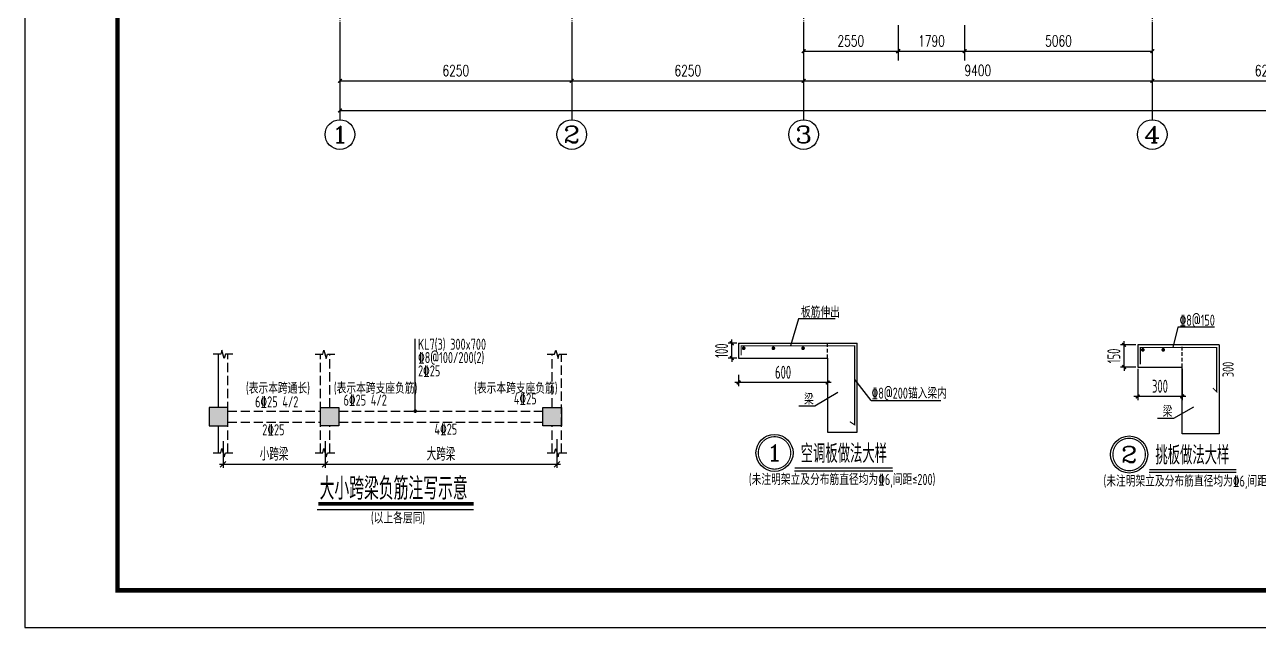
# Model space of a CAD drawing. Extents: x -441005 to 725361, y -182459 to 319313.
# Drawn here: x 284450 to 317736, y -180950 to -164684 of the extents above; entities that cross this region are included whole.
import ezdxf
from ezdxf.enums import TextEntityAlignment as Align

# ---------------------------------------------------------------- set-up
doc = ezdxf.new("R2010")
doc.units = 0
doc.header["$LTSCALE"] = 100
for name, pattern in [('DASHED', [0.75, 0.5, -0.25]), ('DASHEDX2', [1.5, 1, -0.5]), ('DOTE', [2.42, 2, -0.2, 0.02, -0.2]), ('HIDDEN', [7, 5, -2])]:
    doc.linetypes.add(name, pattern=pattern)
doc.layers.get('0').update_dxf_attribs({"linetype": 'CONTINUOUS'})
doc.layers.get('Defpoints').update_dxf_attribs({"linetype": 'CONTINUOUS'})
for name, color, linetype in [('AXIS', 3, 'CONTINUOUS'), ('AXIS_TEXT', 7, 'CONTINUOUS'), ('BEAM', 4, 'DASHED'), ('B板细部尺寸标注', 9, 'CONTINUOUS'), ('COLU', 7, 'CONTINUOUS'), ('DOTE', 8, 'DOTE'), ('D大样&索引', 7, 'CONTINUOUS'), ('REIN', 1, 'CONTINUOUS'), ('S审图修改', 2, 'CONTINUOUS'), ('TEXT', 7, 'CONTINUOUS'), ('THIN', 7, 'CONTINUOUS'), ('图框', 7, 'CONTINUOUS')]:
    doc.layers.add(name, color=color, linetype=linetype)
doc.styles.add('_TCH_AXIS', font='COMPLEX', dxfattribs={"bigfont": 'GBCBIG'})
doc.styles.add('_TCH_DIM_T3', font='simplex_.ttf', dxfattribs={"width": 0.705882, "bigfont": 'GBCBIG'})
doc.styles.add('COMP', font='COMPLEX', dxfattribs={"bigfont": 'hztxt'})
doc.styles.add('COMPLEX', font='COMPLEX')
doc.styles.add('TSSD_Dimension', font='tssdeng.shx', dxfattribs={"width": 0.62, "bigfont": '1.shx'})
doc.styles.add('TSSD_Label', font='Tssdeng.shx', dxfattribs={"width": 0.7, "bigfont": '1.shx'})
doc.styles.add('TSSD_Rein', font='Tssdeng.shx', dxfattribs={"width": 0.7, "bigfont": '1.shx'})
doc.dimstyles.new('_TCH_ARCH&&100', dxfattribs={"dimtxt": 297.5, "dimasz": 100, "dimexe": 250, "dimexo": 300, "dimgap": 126.25, "dimtad": 1, "dimdec": 0, "dimzin": 0, "dimdsep": 46, "dimtxsty": '_TCH_DIM_T3', "dimblk": 'ARCHTICK', "dimcen": 0.09, "dimclrt": 7, "dimazin": 2, "dimtfac": 1, "dimtdec": 0, "dimtix": 1, "dimtmove": 2, "dimatfit": 3, "dimfxl": 0, "dimtolj": 1, "dimtzin": 0, "dimarcsym": 0})
doc.dimstyles.new('TSSD_100_100$0', dxfattribs={"dimtxt": 350, "dimasz": 150, "dimexe": 100, "dimexo": 50, "dimgap": 100, "dimtad": 1, "dimdec": 0, "dimzin": 0, "dimdsep": 46, "dimtxsty": 'TSSD_Rein', "dimblk": 'OBLIQUE', "dimcen": 0, "dimdle": 100, "dimclrt": 7, "dimadec": 0, "dimazin": 0, "dimtfac": 1, "dimtdec": 0, "dimtix": 1, "dimtmove": 2, "dimatfit": 3, "dimfxl": 0, "dimtolj": 1, "dimtzin": 0, "dimarcsym": 0})
doc.dimstyles.new('TSSD_25_100', dxfattribs={"dimtxt": 350, "dimasz": 100, "dimexe": 100, "dimexo": 50, "dimgap": 100, "dimtad": 1, "dimdec": 0, "dimlfac": 0.25, "dimzin": 0, "dimdsep": 46, "dimtxsty": 'TSSD_Dimension', "dimblk": 'ARCHTICK', "dimcen": 0, "dimdle": 100, "dimclrt": 7, "dimadec": 0, "dimazin": 0, "dimtfac": 1, "dimtdec": 0, "dimtix": 1, "dimtmove": 2, "dimatfit": 3, "dimfxl": 0, "dimtolj": 1, "dimtzin": 0, "dimarcsym": 0})

# ---------------------------------------------------------------- blocks, each defined once
blk = doc.blocks.new('_AXISO')
blk.add_circle((0, 0), 0.5)
at = {"layer": 'AXIS_TEXT', "style": 'COMPLEX', "width": 1.041667}
blk.add_attdef('A', text='', height=0.56, dxfattribs=at).set_placement((-0.25, -0.28), (0.25, -0.28), align=Align.FIT)
blk = doc.blocks.new('_ArchTick')
at = {"color": 0, "linetype": 'ByBlock', "const_width": 0.4}
blk.add_lwpolyline([(-0.5, -0.5), (0.5, 0.5)], dxfattribs=at)
blk = doc.blocks.new('*D2781')
at = {"layer": 'AXIS', "color": 0, "lineweight": -2}
for p, q in [((292950, -164700), (292950, -166450)), ((299200, -164700), (299200, -166450)), ((292950, -166200), (299200, -166200))]:
    blk.add_line(p, q, dxfattribs=at)
at = {"layer": 'Defpoints', "color": 0}
for p in [(292950, -164700), (299200, -164700), (299200, -166200)]:
    blk.add_point(p, dxfattribs=at)
at = {"layer": 'AXIS', "color": 0, "lineweight": -2, "xscale": 100, "yscale": 100, "zscale": 100, "rotation": 180}
blk.add_blockref('_ArchTick', (292950, -166200), dxfattribs=at)
at = {"layer": 'AXIS', "color": 0, "lineweight": -2, "xscale": 100, "yscale": 100, "zscale": 100}
blk.add_blockref('_ArchTick', (299200, -166200), dxfattribs=at)
at = {"layer": 'AXIS', "color": 7, "insert": (296075, -165924), "char_height": 297.5, "attachment_point": 5, "style": '_TCH_DIM_T3'}
blk.add_mtext('\\A1;6250', dxfattribs=at)
blk = doc.blocks.new('*D2782')
at = {"layer": 'AXIS', "color": 0, "lineweight": -2}
for p, q in [((299200, -164700), (299200, -166450)), ((305450, -164700), (305450, -166450)), ((299200, -166200), (305450, -166200))]:
    blk.add_line(p, q, dxfattribs=at)
at = {"layer": 'Defpoints', "color": 0}
for p in [(299200, -164700), (305450, -164700), (305450, -166200)]:
    blk.add_point(p, dxfattribs=at)
at = {"layer": 'AXIS', "color": 0, "lineweight": -2, "xscale": 100, "yscale": 100, "zscale": 100, "rotation": 180}
blk.add_blockref('_ArchTick', (299200, -166200), dxfattribs=at)
at = {"layer": 'AXIS', "color": 0, "lineweight": -2, "xscale": 100, "yscale": 100, "zscale": 100}
blk.add_blockref('_ArchTick', (305450, -166200), dxfattribs=at)
at = {"layer": 'AXIS', "color": 7, "insert": (302325, -165924), "char_height": 297.5, "attachment_point": 5, "style": '_TCH_DIM_T3'}
blk.add_mtext('\\A1;6250', dxfattribs=at)
blk = doc.blocks.new('*D2783')
at = {"layer": 'AXIS', "color": 0, "lineweight": -2}
for p, q in [((305450, -164700), (305450, -166450)), ((314850, -164700), (314850, -166450)), ((305450, -166200), (314850, -166200))]:
    blk.add_line(p, q, dxfattribs=at)
at = {"layer": 'Defpoints', "color": 0}
for p in [(305450, -164700), (314850, -164700), (314850, -166200)]:
    blk.add_point(p, dxfattribs=at)
at = {"layer": 'AXIS', "color": 0, "lineweight": -2, "xscale": 100, "yscale": 100, "zscale": 100, "rotation": 180}
blk.add_blockref('_ArchTick', (305450, -166200), dxfattribs=at)
at = {"layer": 'AXIS', "color": 0, "lineweight": -2, "xscale": 100, "yscale": 100, "zscale": 100}
blk.add_blockref('_ArchTick', (314850, -166200), dxfattribs=at)
at = {"layer": 'AXIS', "color": 7, "insert": (310150, -165920), "char_height": 297.5, "attachment_point": 5, "style": '_TCH_DIM_T3'}
blk.add_mtext('\\A1;9400', dxfattribs=at)
blk = doc.blocks.new('*D2784')
at = {"layer": 'AXIS', "color": 0, "lineweight": -2}
for p, q in [((314850, -164700), (314850, -166450)), ((321100, -164700), (321100, -166450)), ((314850, -166200), (321100, -166200))]:
    blk.add_line(p, q, dxfattribs=at)
at = {"layer": 'Defpoints', "color": 0}
for p in [(314850, -164700), (321100, -164700), (321100, -166200)]:
    blk.add_point(p, dxfattribs=at)
at = {"layer": 'AXIS', "color": 0, "lineweight": -2, "xscale": 100, "yscale": 100, "zscale": 100, "rotation": 180}
blk.add_blockref('_ArchTick', (314850, -166200), dxfattribs=at)
at = {"layer": 'AXIS', "color": 0, "lineweight": -2, "xscale": 100, "yscale": 100, "zscale": 100}
blk.add_blockref('_ArchTick', (321100, -166200), dxfattribs=at)
at = {"layer": 'AXIS', "color": 7, "insert": (317975, -165924), "char_height": 297.5, "attachment_point": 5, "style": '_TCH_DIM_T3'}
blk.add_mtext('\\A1;6250', dxfattribs=at)
blk = doc.blocks.new('*D2791')
at = {"layer": 'AXIS', "color": 0, "lineweight": -2}
for p, q in [((292950, -164700), (292950, -167250)), ((346800, -164700), (346800, -167250)), ((292950, -167000), (346800, -167000))]:
    blk.add_line(p, q, dxfattribs=at)
at = {"layer": 'Defpoints', "color": 0}
for p in [(292950, -164700), (346800, -164700), (346800, -167000)]:
    blk.add_point(p, dxfattribs=at)
at = {"layer": 'AXIS', "color": 0, "lineweight": -2, "xscale": 100, "yscale": 100, "zscale": 100, "rotation": 180}
blk.add_blockref('_ArchTick', (292950, -167000), dxfattribs=at)
at = {"layer": 'AXIS', "color": 0, "lineweight": -2, "xscale": 100, "yscale": 100, "zscale": 100}
blk.add_blockref('_ArchTick', (346800, -167000), dxfattribs=at)
at = {"layer": 'AXIS', "color": 7, "insert": (319875, -166724), "char_height": 297.5, "attachment_point": 5, "style": '_TCH_DIM_T3'}
blk.add_mtext('\\A1;53850', dxfattribs=at)
blk = doc.blocks.new('A2+1_2')
at = {"layer": '图框'}
blk.add_lwpolyline([(0, 0), (89100, 0), (89100, 42000), (0, 42000)], close=True, dxfattribs=at)
at = {"layer": '图框', "const_width": 120}
blk.add_lwpolyline([(2500, 1000), (88100, 1000), (88100, 41000), (2500, 41000)], close=True, dxfattribs=at)
blk = doc.blocks.new('*D2828')
at = {"layer": 'AXIS', "color": 0, "lineweight": -2}
for p, q in [((305450, -164700), (305450, -165650)), ((308000, -164700), (308000, -165650)), ((305450, -165400), (308000, -165400))]:
    blk.add_line(p, q, dxfattribs=at)
at = {"layer": 'Defpoints', "color": 0}
for p in [(305450, -164700), (308000, -164700), (308000, -165400)]:
    blk.add_point(p, dxfattribs=at)
at = {"layer": 'AXIS', "color": 0, "lineweight": -2, "xscale": 100, "yscale": 100, "zscale": 100, "rotation": 180}
blk.add_blockref('_ArchTick', (305450, -165400), dxfattribs=at)
at = {"layer": 'AXIS', "color": 0, "lineweight": -2, "xscale": 100, "yscale": 100, "zscale": 100}
blk.add_blockref('_ArchTick', (308000, -165400), dxfattribs=at)
at = {"layer": 'AXIS', "color": 7, "insert": (306725, -165124), "char_height": 297.5, "attachment_point": 5, "style": '_TCH_DIM_T3'}
blk.add_mtext('\\A1;2550', dxfattribs=at)
blk = doc.blocks.new('*D2829')
at = {"layer": 'AXIS', "color": 0, "lineweight": -2}
for p, q in [((308000, -164700), (308000, -165650)), ((309790, -164700), (309790, -165650)), ((308000, -165400), (309790, -165400))]:
    blk.add_line(p, q, dxfattribs=at)
at = {"layer": 'Defpoints', "color": 0}
for p in [(308000, -164700), (309790, -164700), (309790, -165400)]:
    blk.add_point(p, dxfattribs=at)
at = {"layer": 'AXIS', "color": 0, "lineweight": -2, "xscale": 100, "yscale": 100, "zscale": 100, "rotation": 180}
blk.add_blockref('_ArchTick', (308000, -165400), dxfattribs=at)
at = {"layer": 'AXIS', "color": 0, "lineweight": -2, "xscale": 100, "yscale": 100, "zscale": 100}
blk.add_blockref('_ArchTick', (309790, -165400), dxfattribs=at)
at = {"layer": 'AXIS', "color": 7, "insert": (308895, -165124), "char_height": 297.5, "attachment_point": 5, "style": '_TCH_DIM_T3'}
blk.add_mtext('\\A1;1790', dxfattribs=at)
blk = doc.blocks.new('*D2830')
at = {"layer": 'AXIS', "color": 0, "lineweight": -2}
for p, q in [((309790, -164700), (309790, -165650)), ((314850, -164700), (314850, -165650)), ((309790, -165400), (314850, -165400))]:
    blk.add_line(p, q, dxfattribs=at)
at = {"layer": 'Defpoints', "color": 0}
for p in [(309790, -164700), (314850, -164700), (314850, -165400)]:
    blk.add_point(p, dxfattribs=at)
at = {"layer": 'AXIS', "color": 0, "lineweight": -2, "xscale": 100, "yscale": 100, "zscale": 100, "rotation": 180}
blk.add_blockref('_ArchTick', (309790, -165400), dxfattribs=at)
at = {"layer": 'AXIS', "color": 0, "lineweight": -2, "xscale": 100, "yscale": 100, "zscale": 100}
blk.add_blockref('_ArchTick', (314850, -165400), dxfattribs=at)
at = {"layer": 'AXIS', "color": 7, "insert": (312320, -165124), "char_height": 297.5, "attachment_point": 5, "style": '_TCH_DIM_T3'}
blk.add_mtext('\\A1;5060', dxfattribs=at)
blk = doc.blocks.new('_INDEX1')
at = {"const_width": 0.035}
blk.add_lwpolyline([(-0.5, 0, 1), (0.5, 0, 1)], format="xyb", close=True, dxfattribs=at)
at = {"style": 'COMP', "width": 2.333333}
blk.add_attdef('1', text='', height=0.5, dxfattribs=at).set_placement((-0.25, -0.25), (0.25, -0.25), align=Align.FIT)
blk = doc.blocks.new('*D2832')
at = {"layer": 'B板细部尺寸标注', "color": 0, "lineweight": -2}
for p, q in [((303647, -173282), (303414, -173282)), ((303514, -173282), (303514, -173182)), ((303514, -173682), (303514, -173282)), ((303647, -173682), (303414, -173682)), ((303514, -173682), (303514, -173782))]:
    blk.add_line(p, q, dxfattribs=at)
at = {"layer": 'Defpoints', "color": 0}
for p in [(303514, -173282), (303697, -173282), (303697, -173682)]:
    blk.add_point(p, dxfattribs=at)
at = {"layer": 'B板细部尺寸标注', "color": 0, "lineweight": -2, "xscale": 100, "yscale": 100, "zscale": 100}
for p, rotation in [((303514, -173282), 270), ((303514, -173682), 90)]:
    blk.add_blockref('_ArchTick', p, dxfattribs=dict(at, rotation=rotation))
at = {"layer": 'B板细部尺寸标注', "color": 7, "insert": (303239, -173482), "char_height": 350, "attachment_point": 5, "rotation": 90, "style": 'TSSD_Dimension'}
blk.add_mtext('\\A1;100', dxfattribs=at)
blk = doc.blocks.new('*D2833')
at = {"layer": 'B板细部尺寸标注', "color": 0, "lineweight": -2}
for p, q in [((306197, -174341), (303597, -174341)), ((303697, -174131), (303697, -174441)), ((306097, -174131), (306097, -174441))]:
    blk.add_line(p, q, dxfattribs=at)
at = {"layer": 'Defpoints', "color": 0}
for p in [(303697, -174081), (306097, -174081), (303697, -174341)]:
    blk.add_point(p, dxfattribs=at)
at = {"layer": 'B板细部尺寸标注', "color": 0, "lineweight": -2, "xscale": 100, "yscale": 100, "zscale": 100, "rotation": 180}
blk.add_blockref('_ArchTick', (303697, -174341), dxfattribs=at)
at = {"layer": 'B板细部尺寸标注', "color": 0, "lineweight": -2, "xscale": 100, "yscale": 100, "zscale": 100}
blk.add_blockref('_ArchTick', (306097, -174341), dxfattribs=at)
at = {"layer": 'B板细部尺寸标注', "color": 7, "insert": (304897, -174066), "char_height": 350, "attachment_point": 5, "style": 'TSSD_Dimension'}
blk.add_mtext('\\A1;600', dxfattribs=at)
blk = doc.blocks.new('*D2846')
at = {"layer": 'B板细部尺寸标注', "color": 0, "lineweight": -2}
for p, q in [((314458, -173975), (314458, -174818)), ((315658, -173975), (315658, -174818)), ((315758, -174718), (314358, -174718))]:
    blk.add_line(p, q, dxfattribs=at)
at = {"layer": 'Defpoints', "color": 0}
for p in [(314458, -173925), (315658, -173925), (314458, -174718)]:
    blk.add_point(p, dxfattribs=at)
at = {"layer": 'B板细部尺寸标注', "color": 0, "lineweight": -2, "xscale": 100, "yscale": 100, "zscale": 100, "rotation": 180}
blk.add_blockref('_ArchTick', (314458, -174718), dxfattribs=at)
at = {"layer": 'B板细部尺寸标注', "color": 0, "lineweight": -2, "xscale": 100, "yscale": 100, "zscale": 100}
blk.add_blockref('_ArchTick', (315658, -174718), dxfattribs=at)
at = {"layer": 'B板细部尺寸标注', "color": 7, "insert": (315058, -174443), "char_height": 350, "attachment_point": 5, "style": 'TSSD_Dimension'}
blk.add_mtext('\\A1;300', dxfattribs=at)
blk = doc.blocks.new('*D2847')
at = {"layer": 'B板细部尺寸标注', "color": 0, "lineweight": -2}
for p, q in [((314408, -173325), (313990, -173325)), ((314090, -173325), (314090, -173225)), ((314090, -173925), (314090, -173325)), ((314408, -173925), (313990, -173925)), ((314090, -173925), (314090, -174025))]:
    blk.add_line(p, q, dxfattribs=at)
at = {"layer": 'Defpoints', "color": 0}
for p in [(314090, -173325), (314458, -173325), (314458, -173925)]:
    blk.add_point(p, dxfattribs=at)
at = {"layer": 'B板细部尺寸标注', "color": 0, "lineweight": -2, "xscale": 100, "yscale": 100, "zscale": 100}
for p, rotation in [((314090, -173325), 270), ((314090, -173925), 90)]:
    blk.add_blockref('_ArchTick', p, dxfattribs=dict(at, rotation=rotation))
at = {"layer": 'B板细部尺寸标注', "color": 7, "insert": (313815, -173625), "char_height": 350, "attachment_point": 5, "rotation": 90, "style": 'TSSD_Dimension'}
blk.add_mtext('\\A1;150', dxfattribs=at)
blk = doc.blocks.new('layisuixin-point')
blk.add_lwpolyline([(-0.25, 0, 0.5, 0.5, 1), (0.25, 0, 0.5, 0.5, 1)], format="xyseb", close=True)
blk = doc.blocks.new('_OBLIQUE')
at = {"color": 0, "linetype": 'ByBlock'}
blk.add_line((-0.5, -0.5), (0.5, 0.5), dxfattribs=at)
blk = doc.blocks.new('*D1895')
at = {"layer": 'Defpoints', "color": 0}
for p in [(375, 1897), (3125, 1897), (3125, 1224)]:
    blk.add_point(p, dxfattribs=at)
at = {"layer": 'S审图修改', "color": 0, "lineweight": -2}
for p, q in [((375, 1847), (375, 1124)), ((3125, 1847), (3125, 1124)), ((275, 1224), (3225, 1224))]:
    blk.add_line(p, q, dxfattribs=at)
at = {"layer": 'S审图修改', "color": 0, "lineweight": -2, "xscale": 150, "yscale": 150, "zscale": 150, "rotation": 180}
blk.add_blockref('_OBLIQUE', (375, 1224), dxfattribs=at)
at = {"layer": 'S审图修改', "color": 0, "lineweight": -2, "xscale": 150, "yscale": 150, "zscale": 150}
blk.add_blockref('_OBLIQUE', (3125, 1224), dxfattribs=at)
at = {"layer": 'S审图修改', "color": 7, "insert": (1750, 1499), "char_height": 350, "attachment_point": 5, "style": 'TSSD_Rein'}
blk.add_mtext('\\A1;小跨梁', dxfattribs=at)
blk = doc.blocks.new('*D1896')
at = {"layer": 'Defpoints', "color": 0}
for p in [(3125, 1897), (9375, 1948), (9375, 1224)]:
    blk.add_point(p, dxfattribs=at)
at = {"layer": 'S审图修改', "color": 0, "lineweight": -2}
for p, q in [((3125, 1847), (3125, 1124)), ((9375, 1898), (9375, 1124)), ((3025, 1224), (9475, 1224))]:
    blk.add_line(p, q, dxfattribs=at)
at = {"layer": 'S审图修改', "color": 0, "lineweight": -2, "xscale": 150, "yscale": 150, "zscale": 150, "rotation": 180}
blk.add_blockref('_OBLIQUE', (3125, 1224), dxfattribs=at)
at = {"layer": 'S审图修改', "color": 0, "lineweight": -2, "xscale": 150, "yscale": 150, "zscale": 150}
blk.add_blockref('_OBLIQUE', (9375, 1224), dxfattribs=at)
at = {"layer": 'S审图修改', "color": 7, "insert": (6250, 1499), "char_height": 350, "attachment_point": 5, "style": 'TSSD_Rein'}
blk.add_mtext('\\A1;大跨梁', dxfattribs=at)
blk = doc.blocks.new('A$C39CB5162')
at = {"layer": 'COLU'}
for points in [[(500, 2258.1), (500, 2758.1), (0, 2758.1), (0, 2258.1)], [(3500, 2258.1), (3500, 2758.1), (3000, 2758.1), (3000, 2258.1)], [(9500, 2258.1), (9500, 2758.1), (9000, 2758.1), (9000, 2258.1)]]:
    blk.add_hatch(color=251, dxfattribs=at).paths.add_polyline_path(points)
at = {"layer": 'AXIS'}
for p, q in [((250, 2758.1), (250, 4193)), ((250, 1536.6), (250, 2258.1))]:
    blk.add_line(p, q, dxfattribs=at)
at = {"layer": 'BEAM', "linetype": 'HIDDEN', "ltscale": 0.5}
for p, q in [((250, 2758.1), (250, 4193)), ((500, 2658.1), (500, 4193)), ((3000, 2658.1), (3000, 4193)), ((3250, 2758.1), (3250, 4193)), ((9250, 2758.1), (9250, 4193)), ((9500, 1536.6), (9500, 4193)), ((500, 2658.1), (3000, 2658.1)), ((500, 2358.1), (3000, 2358.1)), ((500, 1536.6), (500, 2358.1)), ((3000, 1536.6), (3000, 2358.1)), ((3500, 2658.1), (9000, 2658.1)), ((3500, 2358.1), (9000, 2358.1)), ((250, 1536.6), (250, 2258.1)), ((3250, 1536.6), (3250, 2258.1)), ((9250, 1536.6), (9250, 2258.1))]:
    blk.add_line(p, q, dxfattribs=at)
at = {"layer": 'COLU'}
for points in [[(500, 2758.1), (0, 2758.1), (0, 2258.1), (500, 2258.1)], [(3000, 2758.1), (3500, 2758.1), (3500, 2258.1), (3000, 2258.1)], [(9000, 2758.1), (9500, 2758.1), (9500, 2258.1), (9000, 2258.1)]]:
    blk.add_lwpolyline(points, close=True, dxfattribs=at)
at = {"layer": 'S审图修改', "color": 6}
blk.add_line((2912.2, 0), (7122.8, 0), dxfattribs=at)
at = {"layer": 'S审图修改', "color": 6, "const_width": 100}
blk.add_lwpolyline([(2938.9, 154.8), (7127.3, 154.8)], dxfattribs=at)
at = {"layer": 'TEXT'}
blk.add_line((5555.8, 2658.1), (5555.8, 4613.4), dxfattribs=at)
at = {"layer": 'THIN'}
for points in [[(640, 4193), (440, 4193), (405, 4083), (345, 4303), (310, 4193), (110, 4193)], [(2860, 4193), (3060, 4193), (3095, 4303), (3155, 4083), (3190, 4193), (3390, 4193)], [(9110, 4193), (9310, 4193), (9345, 4303), (9405, 4083), (9440, 4193), (9640, 4193)], [(110, 1536.6), (310, 1536.6), (345, 1646.6), (405, 1426.6), (440, 1536.6), (640, 1536.6)], [(2860, 1536.6), (3060, 1536.6), (3095, 1646.6), (3155, 1426.6), (3190, 1536.6), (3390, 1536.6)], [(9110, 1536.6), (9310, 1536.6), (9345, 1646.6), (9405, 1426.6), (9440, 1536.6), (9640, 1536.6)]]:
    blk.add_lwpolyline(points, dxfattribs=at)
at = {"layer": 'TEXT', "xscale": 99, "yscale": 99, "zscale": 99}
blk.add_blockref('layisuixin-point', (5555.8, 2658.1), dxfattribs=at)
at = {"layer": 'S审图修改', "style": 'TSSD_Rein', "width": 0.7}
blk.add_text('大小跨梁负筋注写示意', height=600, dxfattribs=at).set_placement((2977.9, 268))
at = {"layer": 'S审图修改', "color": 2, "style": 'TSSD_Label', "width": 0.7}
blk.add_text('(以上各层同)', height=300, dxfattribs=at).set_placement((4362.1, -374.4))
at = {"layer": 'TEXT', "style": 'TSSD_Label', "width": 0.7}
for s, p in [('KL7(3) 300x700', (5630.8, 4313.4)), ('%%1328@100/200(2) ', (5630.8, 3953.4)), ('2%%13225', (5630.8, 3593.4)), ('6%%13225 4/2', (1237.6, 2758.1)), ('6%%13225 4/2', (3623.2, 2806.5)), ('4%%13225', (8215.1, 2840.4)), ('2%%13225', (1431.5, 2006.3)), ('4%%13225', (6073.7, 2020.7))]:
    blk.add_text(s, height=300, dxfattribs=at).set_placement(p)
at = {"layer": 'TEXT', "color": 2, "style": 'TSSD_Label', "width": 0.7}
for s, p in [('(表示本跨通长)', (992.1, 3127.9)), ('(表示本跨支座负筋)', (3362.1, 3127.9)), ('(表示本跨支座负筋)', (7142.9, 3127.9))]:
    blk.add_text(s, height=300, dxfattribs=at).set_placement(p)
at = {"layer": 'S审图修改'}
for base, p1, p2, text, picture, middle in [((3125, 1224), (375, 1897.4), (3125, 1897.4), '小跨梁', '*D1895', (1750, 1499)), ((9375, 1224), (3125, 1897.4), (9375, 1948.5), '大跨梁', '*D1896', (6250, 1499))]:
    dim = blk.add_linear_dim(base=base, p1=p1, p2=p2, text=text, dimstyle='TSSD_100_100$0', dxfattribs=at)
    dim.commit()
    dim.dimension.update_dxf_attribs({"geometry": picture, "text_midpoint": middle})

msp = doc.modelspace()

# ---------------------------------------------------------------- linework, layer by layer
at = {"layer": 'AXIS'}
for p, q in [((292950, -164700), (292950, -167250)), ((299200, -164700), (299200, -167250)), ((305450, -164700), (305450, -167250)), ((314850, -164700), (314850, -167250))]:
    msp.add_line(p, q, dxfattribs=at)
at = {"layer": 'DOTE', "ltscale": 2}
for p, q in [((292950, -146700), (292950, -164700)), ((299200, -146700), (299200, -164700)), ((305450, -146700), (305450, -164700)), ((314850, -146700), (314850, -164700))]:
    msp.add_line(p, q, dxfattribs=at)
at = {"layer": 'D大样&索引'}
for p, q in [((305308.2, -172626.9), (305099.6, -173351.8)), ((306297, -172626.9), (305308.2, -172626.9)), ((315541.9, -172845.2), (315408.3, -173395)), ((316530.7, -172845.2), (315541.9, -172845.2)), ((303697, -173281.8), (303697, -173681.8)), ((303697, -173281.8), (306897, -173281.8)), ((306897, -175681.8), (306897, -173281.8)), ((316658.3, -173325), (314458.3, -173325)), ((314458.3, -173325), (314458.3, -173925)), ((316658.3, -173325), (316658.3, -175725)), ((303697, -173681.8), (304497, -173681.8)), ((304497, -173681.8), (304497, -173681.8)), ((304497, -173681.8), (306097, -173681.8)), ((306097, -173681.8), (306097, -175681.8)), ((314458.3, -173925), (315658.3, -173925)), ((315658.3, -175725), (315658.3, -173925)), ((307272, -174831.8), (306827, -174256.8)), ((307272, -174831.8), (309147, -174831.8)), ((306097, -175681.8), (306897, -175681.8)), ((316658.3, -175725), (315658.3, -175725))]:
    msp.add_line(p, q, dxfattribs=at)
at = {"layer": 'D大样&索引', "linetype": 'DASHEDX2'}
for p, q in [((306097, -173681.8), (306097, -173281.8)), ((315658.3, -173925), (315658.3, -173325))]:
    msp.add_line(p, q, dxfattribs=at)
at = {"layer": 'D大样&索引'}
for points in [[(306371.4, -174607.4), (305755.6, -174983.7), (305324.3, -174983.7)], [(315966.2, -175011.8), (315425.4, -175313.2), (314994.1, -175313.2)], [(305206, -176722.2), (307853.2, -176722.2)], [(314767.3, -176765.4), (317114.5, -176765.4)]]:
    msp.add_lwpolyline(points, dxfattribs=at)
at = {"layer": 'D大样&索引', "const_width": 40}
for points in [[(305206, -176652), (307853.2, -176652)], [(314767.3, -176695.3), (317114.5, -176695.3)]]:
    msp.add_lwpolyline(points, dxfattribs=at)
at = {"layer": 'D大样&索引'}
for centre in [(304666.2, -176241.9), (314227.4, -176285.1)]:
    msp.add_circle(centre, 500, dxfattribs=at)
at = {"layer": 'REIN', "const_width": 30}
for points in [[(306697.3, -175401.1), (306827, -175484.1), (306827, -173351.8), (303767, -173351.8), (303767, -173611.6)], [(314528.3, -173855), (314528.3, -173395), (316588.3, -173395), (316588.3, -174595), (316482.2, -174488.9)]]:
    msp.add_lwpolyline(points, dxfattribs=at)
at = {"layer": 'REIN', "const_width": 50}
for points in [[(303810.4, -173416.8, -1), (303860.4, -173416.8, -1)], [(304610.4, -173416.8, -1), (304660.4, -173416.8, -1)], [(305410.4, -173416.8, -1), (305460.4, -173416.8, -1)], [(314571.6, -173460, -1), (314621.6, -173460, -1)], [(315121.6, -173460, -1), (315171.6, -173460, -1)]]:
    msp.add_lwpolyline(points, format="xyb", close=True, dxfattribs=at)

# ---------------------------------------------------------------- block references
msp.add_blockref('A2+1_2', (284450, -180950))
at = {"layer": 'AXIS'}
ref = msp.add_blockref('_AXISO', (292950, -167650), dxfattribs=dict(at, xscale=800, yscale=800, zscale=800))
ref.add_attrib('A', '1', dxfattribs={"layer": 'AXIS_TEXT', "height": 452.5, "style": '_TCH_AXIS', "width": 2.333333}).set_placement((292723.7, -167876.3), (293176.3, -167876.3), align=Align.FIT)
ref = msp.add_blockref('_AXISO', (299200, -167650), dxfattribs=dict(at, xscale=800, yscale=800, zscale=800))
ref.add_attrib('A', '2', dxfattribs={"layer": 'AXIS_TEXT', "height": 452.5, "style": '_TCH_AXIS', "width": 1.5}).set_placement((298973.7, -167876.3), (299426.3, -167876.3), align=Align.FIT)
ref = msp.add_blockref('_AXISO', (305450, -167650), dxfattribs=dict(at, xscale=800, yscale=800, zscale=800))
ref.add_attrib('A', '3', dxfattribs={"layer": 'AXIS_TEXT', "height": 452.5, "style": '_TCH_AXIS', "width": 1.5}).set_placement((305223.7, -167876.3), (305676.3, -167876.3), align=Align.FIT)
ref = msp.add_blockref('_AXISO', (314850, -167650), dxfattribs=dict(at, xscale=800, yscale=800, zscale=800))
ref.add_attrib('A', '4', dxfattribs={"layer": 'AXIS_TEXT', "height": 452.5, "style": '_TCH_AXIS', "width": 1.3125}).set_placement((314623.7, -167876.3), (315076.3, -167876.3), align=Align.FIT)
at = {"layer": 'D大样&索引'}
ref = msp.add_blockref('_INDEX1', (304666.2, -176241.9), dxfattribs=dict(at, xscale=-875, yscale=875))
ref.add_attrib('1', '1', dxfattribs={"layer": '0', "height": 437.5, "style": 'COMP', "width": 2.333333}).set_placement((304447.4, -176460.6), (304884.9, -176460.6), align=Align.FIT)
ref = msp.add_blockref('_INDEX1', (314227.4, -176285.1), dxfattribs=dict(at, xscale=-875, yscale=875))
ref.add_attrib('1', '2', dxfattribs={"layer": '0', "height": 437.5, "style": 'COMP', "width": 1.5}).set_placement((314008.7, -176503.9), (314446.2, -176503.9), align=Align.FIT)
at = {"layer": 'S审图修改'}
msp.add_blockref('A$C39CB5162', (289423.8, -177773.2), dxfattribs=at)

# ---------------------------------------------------------------- texts
at = {"layer": 'D大样&索引', "style": 'TSSD_Rein', "width": 0.7}
for s, height, p in [('板筋伸出', 300, (305377.8, -172593.3)), ('%%1328@150', 300, (315586.5, -172811.6)), ('梁', 300, (305462.2, -174941.5)), ('%%1328@200锚入梁内', 300, (307282.5, -174780.1)), ('梁', 300, (315132, -175271)), ('空调板做法大样', 500, (305372.4, -176512.2)), ('挑板做法大样', 500, (314933.7, -176555.4)), ('(未注明架立及分布筋直径均为%%1326,间距≤200)', 300, (303974.4, -177108.7)), ('(未注明架立及分布筋直径均为%%1326,间距≤200)', 300, (313535.7, -177151.9))]:
    msp.add_text(s, height=height, dxfattribs=at).set_placement(p)
msp.add_text('300', height=300, rotation=90, dxfattribs=at).set_placement((317044.9, -174196.8))

# ---------------------------------------------------------------- dimensions: what is measured, and where the dimension line sits
at = {"layer": 'AXIS'}
for p1, p2, distance, picture, middle in [((292950, -164700), (299200, -164700), -1500, '*D2781', (296075, -165923.6)), ((292950, -164700), (346800, -164700), -2300, '*D2791', (319875, -166723.6)), ((299200, -164700), (305450, -164700), -1500, '*D2782', (302325, -165923.6)), ((305450, -164700), (314850, -164700), -1500, '*D2783', (310150, -165920.2)), ((305450, -164700), (308000, -164700), -700, '*D2828', (306725, -165123.6)), ((308000, -164700), (309790, -164700), -700, '*D2829', (308895, -165123.6)), ((309790, -164700), (314850, -164700), -700, '*D2830', (312320, -165123.6)), ((314850, -164700), (321100, -164700), -1500, '*D2784', (317975, -165923.6))]:
    dim = msp.add_aligned_dim(p1=p1, p2=p2, distance=distance, dimstyle='_TCH_ARCH&&100', override={"dimexo": 0}, dxfattribs=at)
    dim.commit()
    dim.dimension.update_dxf_attribs({"geometry": picture, "text_midpoint": middle})
at = {"layer": 'B板细部尺寸标注'}
for base, p1, p2, picture, middle in [((303513.5, -173281.8), (303697, -173681.8), (303697, -173281.8), '*D2832', (303238.5, -173481.8)), ((314089.7, -173325), (314458.3, -173925), (314458.3, -173325), '*D2847', (313814.7, -173625))]:
    dim = msp.add_linear_dim(base=base, p1=p1, p2=p2, angle=90, dimstyle='TSSD_25_100', dxfattribs=at)
    dim.commit()
    dim.dimension.update_dxf_attribs({"geometry": picture, "text_midpoint": middle})
for base, p1, p2, picture, middle in [((303697, -174341.3), (306097, -174080.5), (303697, -174080.5), '*D2833', (304897, -174066.3)), ((314458.3, -174717.7), (315658.3, -173925), (314458.3, -173925), '*D2846', (315058.3, -174442.7))]:
    dim = msp.add_linear_dim(base=base, p1=p1, p2=p2, dimstyle='TSSD_25_100', dxfattribs=at)
    dim.commit()
    dim.dimension.update_dxf_attribs({"geometry": picture, "text_midpoint": middle})

doc.saveas('drawing.dxf')
